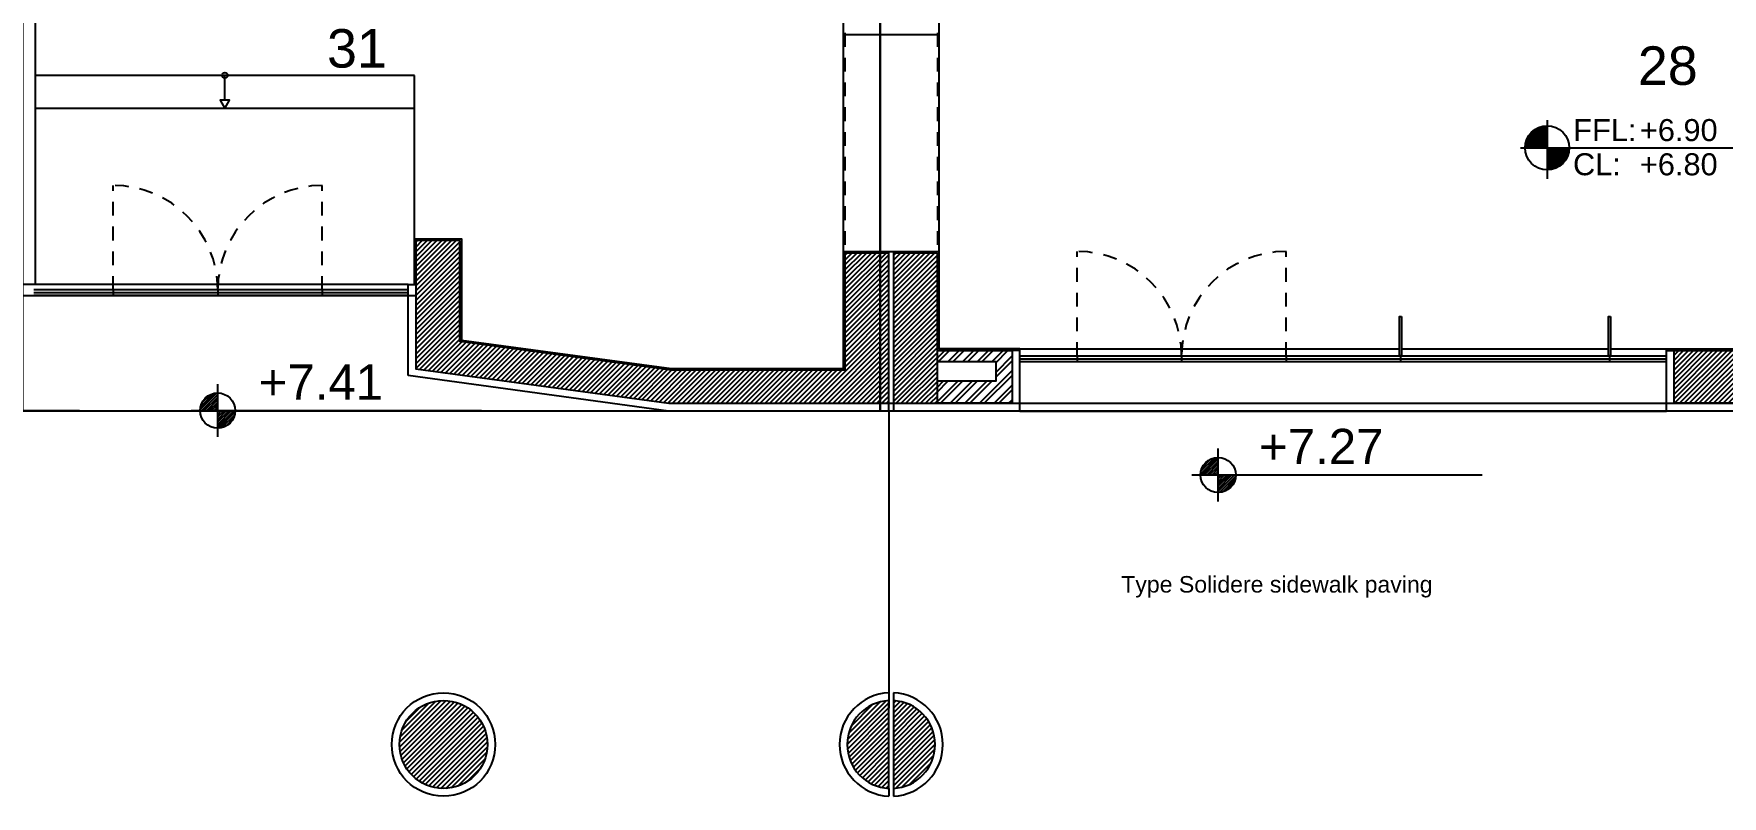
# Model space of a CAD drawing. Header units: inches. Extents: x -91 to 83, y -48 to 107.
# Drawn here: x 19.55 to 34.9, y 3.5 to 10.43 of the extents above; entities that cross this region are included whole.
import ezdxf
from ezdxf.enums import TextEntityAlignment as Align

# ---------------------------------------------------------------- set-up
doc = ezdxf.new("R2010")
doc.units = ezdxf.units.IN
doc.header["$MEASUREMENT"] = 0
doc.linetypes.add('HIDDEN2', pattern=[0.1875, 0.125, -0.0625])
doc.layers.get('0').update_dxf_attribs({"linetype": 'CONTINUOUS'})
for name, color, linetype in [('A-ALU', 9, 'CONTINUOUS'), ('A-ANNO-LEVL', 3, 'CONTINUOUS'), ('A-AREAS', 6, 'CONTINUOUS'), ('A-AREAS-TXT', 6, 'CONTINUOUS'), ('A-FLOR-STRS', 40, 'CONTINUOUS'), ('A-FLOR-STRS-ARO', 1, 'CONTINUOUS'), ('A-HATCH-CONC', 8, 'CONTINUOUS'), ('A-HATCH-WALL', 8, 'CONTINUOUS'), ('A-PLASTER', 8, 'CONTINUOUS'), ('A-PROJ1H', 9, 'HIDDEN2'), ('A-PROJECTION', 9, 'CONTINUOUS'), ('a-revetement', 1, 'CONTINUOUS'), ('A-STAIR', 9, 'CONTINUOUS'), ('a-text-red', 10, 'CONTINUOUS'), ('A-WALL', 4, 'CONTINUOUS'), ('S-GROUND$0$A-STR GROUND', 2, 'CONTINUOUS'), ('S-GROUND$0$S-SLAB LIMIT GR', 1, 'CONTINUOUS')]:
    doc.layers.add(name, color=color, linetype=linetype)
doc.styles.add('A100-STEXT', font='ARIAL.TTF', dxfattribs={"height": 0.25})
doc.styles.add('BLOCK', font='ARIAL.TTF', dxfattribs={"width": 0.8, "height": 0.25})
doc.styles.add('STYLE1', font='ARIAL.TTF')

# ---------------------------------------------------------------- blocks, each defined once
blk = doc.blocks.new('LVTAG_P')
for p, q in [((0, 0.00314), (0, -0.00353)), ((-0.00301, 0), (0.02113, 0))]:
    blk.add_line(p, q)
at = {"const_width": 0.0025}
for points in [[(0, 0.00125, 0.414214), (-0.00125, 0, 1)], [(0, -0.00125, 0.414214), (0.00125, 0, 1)]]:
    blk.add_lwpolyline(points, format="xyb", dxfattribs=at)
blk.add_circle((0, 0), 0.0025)
at = {"style": 'BLOCK'}
for s, p in [('FFL:', (0.00297, 0.00076)), ('CL:', (0.00294, -0.00312))]:
    blk.add_text(s, height=0.0025, dxfattribs=at).set_placement(p)
for p in [(0.01054, 0.00076), (0.01054, -0.00313)]:
    blk.add_attdef('+00.00', p, '', height=0.0025, dxfattribs=at)
blk = doc.blocks.new('*X8')
at = {"color": 0}
for p, q in [((1360.3, -12202.1), (1453.1, -12109.2)), ((1360.3, -12187.9), (1439, -12109.2)), ((1360.3, -12173.8), (1424.9, -12109.2)), ((1360.3, -12159.6), (1410.7, -12109.2)), ((1360.3, -12145.5), (1396.6, -12109.2)), ((1360.3, -12131.3), (1382.4, -12109.2)), ((1360.3, -12117.2), (1368.3, -12109.2)), ((1367.6, -12208.9), (1460, -12116.5)), ((1384.4, -12206.2), (1457.3, -12133.3)), ((1407.4, -12197.4), (1448.5, -12156.3))]:
    blk.add_line(p, q, dxfattribs=at)
blk = doc.blocks.new('*X7')
at = {"color": 0}
for p, q in [((1260.4, -12103.9), (1355, -12009.3)), ((1262.6, -12087.6), (1338.7, -12011.5)), ((1269.3, -12109.2), (1360.3, -12018.2)), ((1270.1, -12066), (1317.1, -12019)), ((1283.4, -12109.2), (1360.3, -12032.3)), ((1297.6, -12109.2), (1360.3, -12046.5)), ((1311.7, -12109.2), (1360.3, -12060.6)), ((1325.9, -12109.2), (1360.3, -12074.8)), ((1340, -12109.2), (1360.3, -12088.9)), ((1354.2, -12109.2), (1360.3, -12103.1))]:
    blk.add_line(p, q, dxfattribs=at)
blk = doc.blocks.new('NIV1')
for p, q in [((0, -0.15), (0, 0.15)), ((-0.15, 0), (1.4997, 0))]:
    blk.add_line(p, q)
blk.add_circle((0, 0), 0.1)
at = {"xscale": 0.001, "yscale": 0.001, "zscale": 0.001}
for name in ['*X7', '*X8']:
    blk.add_blockref(name, (-1.3603, 12.1092), dxfattribs=at)
at = {"style": 'STYLE1'}
blk.add_attdef('+00.00', (0.2327, 0.0618), '', height=0.2, dxfattribs=at)
blk = doc.blocks.new('S-GROUND')
at = {"layer": 'S-GROUND$0$A-STR GROUND'}
for points in [[(23.428, 8.55), (23.028, 8.55), (23.028, 7.384), (25.328, 7.07), (27.328, 7.07), (27.328, 8.435), (26.928, 8.435), (26.928, 7.37), (25.349, 7.37), (23.428, 7.632)], [(27.768, 8.435), (27.368, 8.435), (27.368, 7.07), (27.768, 7.07)], [(34.468, 7.55), (35.868, 7.55), (35.868, 7.07), (34.468, 7.07)]]:
    blk.add_lwpolyline(points, close=True, dxfattribs=at)
for points in [[(27.328, 4.369, 0.95119), (27.328, 3.571)], [(27.368, 3.571, 0.95119), (27.368, 4.369)]]:
    blk.add_lwpolyline(points, format="xyb", close=True, dxfattribs=at)
blk.add_circle((23.278, 3.97), 0.4, dxfattribs=at)
at = {"layer": 'S-GROUND$0$S-SLAB LIMIT GR'}
blk.add_lwpolyline([(15.778, 8.05), (23.028, 8.05), (23.028, 7.384), (25.328, 7.07), (41.838, 7.07), (41.838, 13.83), (41.788, 13.83), (41.788, 17), (41.838, 17), (41.838, 18.6), (39.118, 18.6), (39.118, 22.15), (41.838, 22.15), (41.838, 31.74)], dxfattribs=at)

msp = doc.modelspace()

# ---------------------------------------------------------------- hatches: boundary and pattern name
at = {"layer": 'A-HATCH-CONC'}
h = msp.add_hatch(dxfattribs=at)
h.set_pattern_fill('ANSI31', color=256, scale=0.25, style=0)
h.set_pattern_definition([(45, (1.978368, 18.6), (-0.022097087, 0.022097087), [])])
h.paths.add_polyline_path([(27.3284, 8.435), (26.9284, 8.435), (26.9284, 7.37), (25.3487, 7.37), (23.4284, 7.6319), (23.4284, 8.55), (23.0284, 8.55), (23.0284, 7.3836), (25.3284, 7.07), (27.3284, 7.07)])
h.paths.add_polyline_path([(27.7684, 8.435), (27.3684, 8.435), (27.3684, 7.07), (27.7684, 7.07)])
h = msp.add_hatch(dxfattribs=at)
h.set_pattern_fill('ANSI31', color=256, scale=0.25, style=0)
h.paths.add_polyline_path([(35.8684, 7.55), (34.4684, 7.55), (34.4684, 7.07), (35.8684, 7.07)])
h = msp.add_hatch(dxfattribs=at)
h.set_pattern_fill('ANSI31', color=256, scale=0.25, style=0)
h.set_pattern_definition([(45, (-338357.346732, -23743.371716), (-0.022097086912, 0.022097086912), [])])
h.paths.add_polyline_path([(23.6784, 3.97, 1), (22.8784, 3.97, 1)])
h = msp.add_hatch(dxfattribs=at)
h.set_pattern_fill('ANSI31', color=256, scale=0.25, style=0)
h.set_pattern_definition([(45, (-338376.546732, -23743.371716), (-0.022097086912, 0.022097086912), [])])
h.paths.add_polyline_path([(27.3284, 4.3695, 0.9511897), (27.3284, 3.5705)])
h.paths.add_polyline_path([(27.3684, 4.3695), (27.3684, 3.5705, 0.9511897)])
at = {"layer": 'A-HATCH-WALL'}
h = msp.add_hatch(dxfattribs=at)
h.set_pattern_fill('ANSI32', color=256, scale=0.25, style=0)
h.paths.add_polyline_path([(27.7684, 7.27), (27.7684, 7.07), (28.4484, 7.07), (28.4484, 7.55), (27.7684, 7.55), (27.7684, 7.45), (28.2984, 7.45), (28.2984, 7.27)])

# ---------------------------------------------------------------- linework, layer by layer
at = {"layer": 'A-ALU'}
for p, q in [((23.0134, 10.05), (19.5684, 10.05)), ((23.0134, 9.75), (19.5684, 9.75)), ((22.9584, 8.1), (19.5534, 8.1)), ((22.9584, 8.075), (19.5534, 8.075)), ((22.9584, 8.05), (19.5534, 8.05)), ((20.2759, 8.1), (20.2759, 8.05)), ((21.2259, 8.1), (21.2259, 8.05)), ((22.1759, 8.1), (22.1759, 8.05)), ((28.5184, 7.5), (34.3984, 7.5)), ((28.5184, 7.475), (34.3984, 7.475)), ((28.5184, 7.45), (34.3984, 7.45)), ((29.0384, 7.5), (29.0384, 7.45)), ((29.9884, 7.5), (29.9884, 7.45)), ((30.9384, 7.5), (30.9384, 7.45)), ((31.9784, 7.5), (31.9784, 7.45)), ((33.8784, 7.5), (33.8784, 7.45))]:
    msp.add_line(p, q, dxfattribs=at)
for points in [[(31.9884, 7.86), (31.9884, 7.5), (31.9684, 7.5), (31.9684, 7.86)], [(33.8884, 7.86), (33.8884, 7.5), (33.8684, 7.5), (33.8684, 7.86)]]:
    msp.add_lwpolyline(points, close=True, dxfattribs=at)
at = {"layer": 'A-AREAS'}
for points in [[(19.4534, 20.75), (23.4984, 20.75), (23.4984, 18.67), (27.3284, 18.67), (27.3284, 13), (27.2484, 13), (27.2484, 7), (19.4534, 7), (19.4534, 7), (19.4534, 7), (19.4534, 7)], [(27.2484, 7), (27.2484, 13), (29.8184, 13), (29.8184, 13.05), (32.5934, 13.05), (32.5934, 13.05), (41.9084, 13.05), (41.9084, 7)]]:
    msp.add_lwpolyline(points, close=True, dxfattribs=at)
at = {"layer": 'A-FLOR-STRS'}
msp.add_line((27.7834, 8.45), (27.7834, 10.42), dxfattribs=at)
at = {"layer": 'A-FLOR-STRS-ARO'}
msp.add_line((21.2909, 9.825), (21.2909, 10.05), dxfattribs=at)
msp.add_lwpolyline([(21.2909, 9.75), (21.3342, 9.825), (21.2476, 9.825)], close=True, dxfattribs=at)
msp.add_circle((21.2909, 10.05), 0.025, dxfattribs=at)
at = {"layer": 'A-PLASTER'}
for p, q in [((19.5684, 8.15), (19.5684, 20.365)), ((26.9134, 10.42), (27.7834, 10.42)), ((26.9134, 8.45), (27.7834, 8.45))]:
    msp.add_line(p, q, dxfattribs=at)
for points in [[(23.0134, 8.15), (23.0134, 8.565), (23.4434, 8.565), (23.4434, 7.645), (25.3497, 7.385), (26.9134, 7.385), (26.9134, 18.4), (26.8584, 18.4), (26.8584, 18.415)], [(28.5184, 7.55), (28.5184, 7.565), (27.7834, 7.565), (27.7834, 12.435), (32.6334, 12.435), (32.6334, 12.835), (41.5234, 12.835), (41.5234, 10.8), (41.5384, 10.8)], [(34.3984, 7.55), (34.3984, 7.565), (35.9384, 7.565), (35.9384, 7.55)]]:
    msp.add_lwpolyline(points, dxfattribs=at)
at = {"layer": 'A-PROJ1H'}
for p, q in [((26.9284, 10.435), (26.9284, 8.435)), ((27.7684, 10.435), (27.7684, 8.435)), ((20.2759, 8.1), (20.2759, 9.05)), ((22.1759, 8.1), (22.1759, 9.05)), ((29.0384, 7.5), (29.0384, 8.45)), ((30.9384, 7.5), (30.9384, 8.45))]:
    msp.add_line(p, q, dxfattribs=at)
for centre, start, end in [((20.2759, 8.1), 360, 90), ((22.1759, 8.1), 90, 180), ((29.0384, 7.5), 360, 90), ((30.9384, 7.5), 90, 180)]:
    msp.add_arc(centre, 0.95, start, end, dxfattribs=at)
at = {"layer": 'A-PROJECTION'}
for p, q in [((22.9584, 8.15), (19.4534, 8.15)), ((28.5184, 7.565), (31.9684, 7.565)), ((31.9884, 7.565), (33.8684, 7.565)), ((33.8884, 7.565), (34.3984, 7.565)), ((28.5184, 7), (34.3984, 7))]:
    msp.add_line(p, q, dxfattribs=at)
msp.add_lwpolyline([(27.3284, 7), (27.3284, 4.2995)], dxfattribs=at)
at = {"layer": 'a-revetement'}
for p, q in [((22.9584, 7.3225), (22.9584, 8.15)), ((22.9584, 8.15), (23.0284, 8.15)), ((28.5184, 7.55), (28.4484, 7.55)), ((28.5184, 7), (28.5184, 7.55)), ((34.3984, 7), (34.3984, 7.55)), ((34.3984, 7.55), (34.4684, 7.55)), ((25.3236, 7), (22.9584, 7.3225)), ((27.3284, 7), (27.3284, 7.07)), ((27.3684, 7.07), (27.3684, 7)), ((27.3284, 7), (25.3236, 7)), ((28.5184, 7), (27.3684, 7)), ((35.9384, 7), (34.3984, 7)), ((27.3284, 4.4396), (27.3284, 4.3695)), ((27.3684, 4.4396), (27.3684, 4.3695)), ((27.3284, 3.5705), (27.3284, 3.5004)), ((27.3684, 3.5705), (27.3684, 3.5004))]:
    msp.add_line(p, q, dxfattribs=at)
msp.add_circle((23.2784, 3.97), 0.47, dxfattribs=at)
for start, end in [(92.43885, 267.56115), (272.43885, 87.56115)]:
    msp.add_arc((27.3484, 3.97), 0.47, start, end, dxfattribs=at)
at = {"layer": 'A-STAIR'}
msp.add_line((23.0134, 8.565), (23.0134, 10.05), dxfattribs=at)
at = {"layer": 'A-WALL'}
for points in [[(27.7684, 7.55), (28.4484, 7.55), (28.4484, 7.07), (27.7684, 7.07)], [(27.7684, 7.45), (28.2984, 7.45), (28.2984, 7.27), (27.7684, 7.27)]]:
    msp.add_lwpolyline(points, dxfattribs=at)

# ---------------------------------------------------------------- block references
msp.add_blockref('S-GROUND', (0, 0))
at = {"layer": 'A-ANNO-LEVL'}
ref = msp.add_blockref('LVTAG_P', (33.3118, 9.3918), dxfattribs=dict(at, xscale=80, yscale=80, zscale=80))
ref.add_attrib('+00.00', '+6.90', (34.1552, 9.4525), dxfattribs={"layer": '0', "height": 0.2, "rotation": 360, "style": 'BLOCK'})
ref.add_attrib('+00.00', '+6.80', (34.1552, 9.1415), dxfattribs={"layer": '0', "height": 0.2, "rotation": 360, "style": 'BLOCK'})
at = {"layer": 'A-ANNO-LEVL', "xscale": 1.6, "yscale": 1.6, "zscale": 1.6}
for p, values in [((17.5706, 7.004), {'+00.00': '+7.47'}), ((21.2256, 7.004), {'+00.00': '+7.41'}), ((30.3209, 6.4191), {'+00.00': '+7.27'})]:
    msp.add_blockref('NIV1', p, dxfattribs=at).add_auto_attribs(values)

# ---------------------------------------------------------------- texts
at = {"layer": 'A-AREAS-TXT', "style": 'A100-STEXT'}
for s, p in [('31', (22.4914, 10.1202)), ('28', (34.4089, 9.9633))]:
    msp.add_text(s, height=0.35, dxfattribs=at).set_placement(p, align=Align.CENTER)
at = {"layer": 'a-text-red', "insert": (30.8552, 5.5004), "char_height": 0.15, "width": 7.586, "attachment_point": 2, "style": 'A100-STEXT'}
msp.add_mtext('Type Solidere sidewalk paving', dxfattribs=at)

doc.saveas('drawing.dxf')
